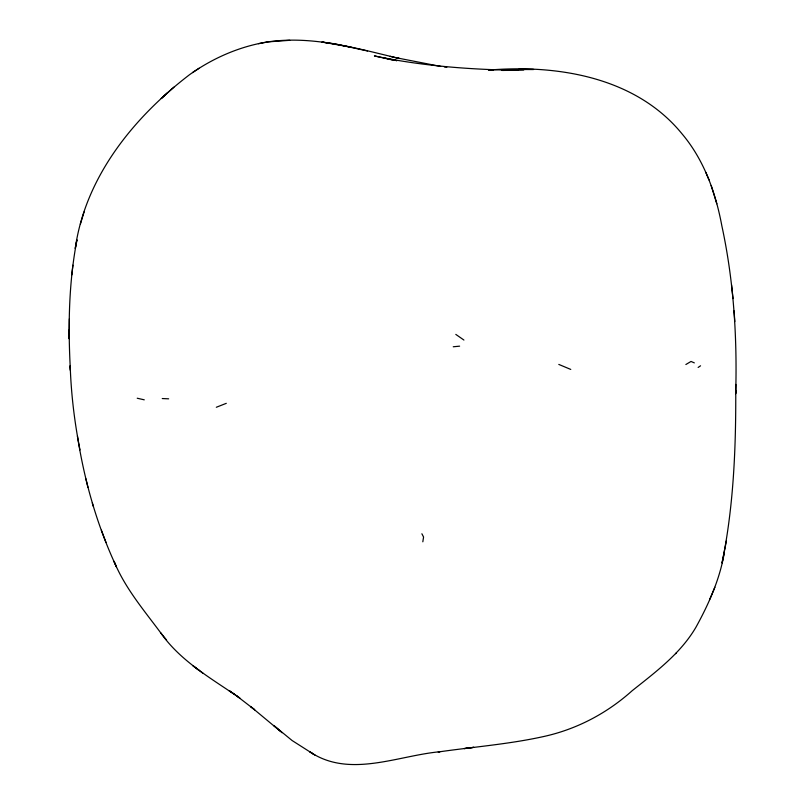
<?xml version="1.0" encoding="UTF-8"?>
<svg xmlns="http://www.w3.org/2000/svg" width="805" height="805" viewBox="0 0 805 805"><rect width="100%" height="100%" fill="white"/><g stroke="black" fill="none" stroke-linecap="round" stroke-linejoin="round"><path stroke-width="1.21" d="M390.194 56.34L399.441 58.523C356.484 48.31 312.531 35.41 267.924 41.88C239.659 46.358 212.802 58.121 189.547 74.694C133.67 117.429 85.32 176.909 75.247 248.473L76.968 239.82C68.697 282.746 67.982 326.89 70.417 370.431L70.196 365.752C71.122 394.017 74.503 422.192 79.987 449.935M735.861 384.408L735.69 393.695C737.259 337.426 733.758 280.885 721.833 225.772C715.705 192.767 703.962 159.813 682.056 133.882C635.96 77.29 557.925 64.35 488.927 70.065L493.133 70.005L488.454 69.944M69.371 318.82L69.2 338.774L69.17 329.889M71.816 274.877L72.883 265.177M726.442 540.769L722.035 563.017C733.667 506.325 735.961 448.053 735.75 390.314M422.826 541.805L423.571 537.015L421.89 533.775M724.027 554.383C719.358 580.224 708.541 604.394 695.933 627.256C680.517 653.63 655.552 672.074 632.096 690.781C606.829 713.421 576.581 729.36 543.325 736.605C508.7 744.253 473.239 746.919 438.202 751.991L439.983 751.729C397.519 755.643 349.249 778.505 309.794 751.769L315.087 755.181M84.082 211.977L80.369 224.152M714.88 587.278L709.618 599.564M675.626 653.69L676.442 652.835M167.601 92.716L161.231 98.522L173.88 87.151M698.136 367.452L700.551 365.802M192.516 72.581L199.097 68.244M685.86 364.524L691.022 361.445L694.333 362.884M216.314 407.27L226.286 403.335M258.475 43.712L267.924 41.88L289.75 40.32M453.245 346.774L459.615 346.16M502.904 70.438L523.743 69.985M507.452 70.246L501.897 70.427L517.897 70.357C469.808 69.562 421.508 65.99 374.406 55.917L391.985 59.872M162.248 398.545L168.658 398.827M444.35 66.966L446.815 67.268M440.637 66.423L396.211 57.749M367.543 50.987L334.94 43.883L321.96 42.031L351.121 47.183M385.424 58.252L396.905 60.667L391.572 59.53M137.222 398.223L144.266 399.833M558.791 364.413L570.765 369.425M312.934 753.802L292.114 740.53L273.76 725.466L282.042 732.741M77.431 436.099C84.495 481.199 97.083 525.474 116.453 566.871L114.008 561.276C124.845 587.741 143.582 609.788 160.477 632.519C180.521 661.338 211.624 678.605 239.85 698.086L229.033 690.539L234.386 694.242M455.811 334.397L463.922 340.052M236.237 695.53L254.732 709.829L250.536 706.458L279.979 730.95M202.92 673.252L193.019 665.795L199.197 670.474M160.477 632.519L166.555 639.995M709.084 179.978L705.814 172.351M101.37 530.203L106.019 542.469M716.812 203.786L711.177 185.512M92.303 502.914L93.269 506.325M85.813 478.643L87.936 487.357M733.023 298.575L731.544 284.839M734.814 321.547L734.059 310.841M469.104 747.926L464.274 748.59L473.823 747.332L469.104 747.926M525.866 69.451L518.45 69.472L533.614 69.472L525.866 69.451"/></g></svg>
